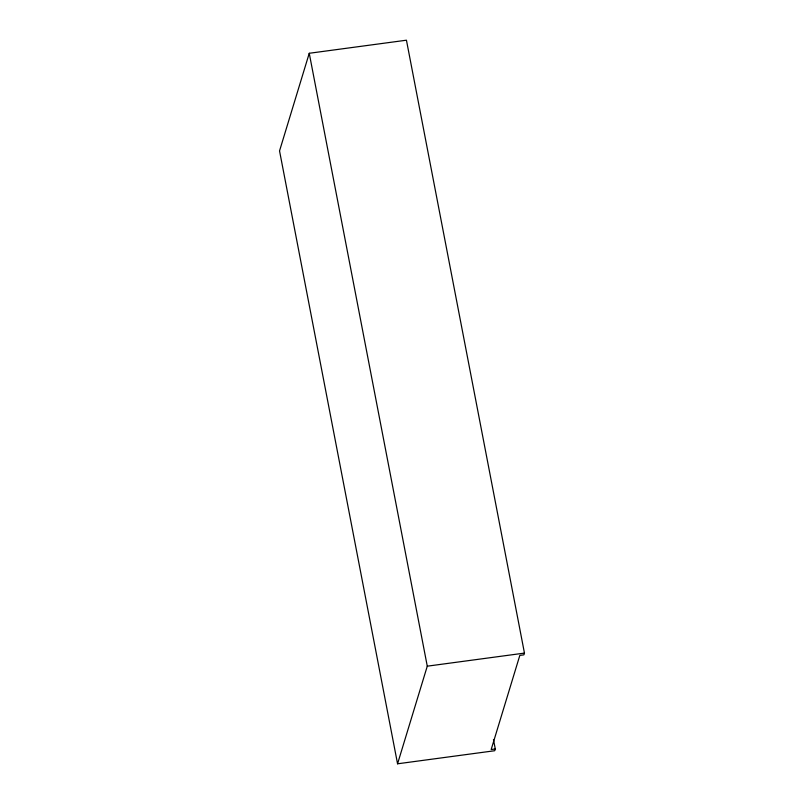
<?xml version="1.0" encoding="UTF-8"?>
<svg xmlns="http://www.w3.org/2000/svg" width="804" height="804" viewBox="0 0 804 804"><rect width="100%" height="100%" fill="white"/><g stroke="black" fill="none" stroke-linecap="round" stroke-linejoin="round"><path stroke-width="1.21" d="M495.284 748.966L491.174 749.519L519.826 655.401L523.927 654.848L524.459 653.099L406.442 40.2L309.249 53.275L279.541 150.901L397.558 763.8L494.751 750.725L495.284 748.966L493.465 739.519M397.558 763.8L427.276 666.174L309.249 53.275M427.276 666.174L524.459 653.099"/></g></svg>
